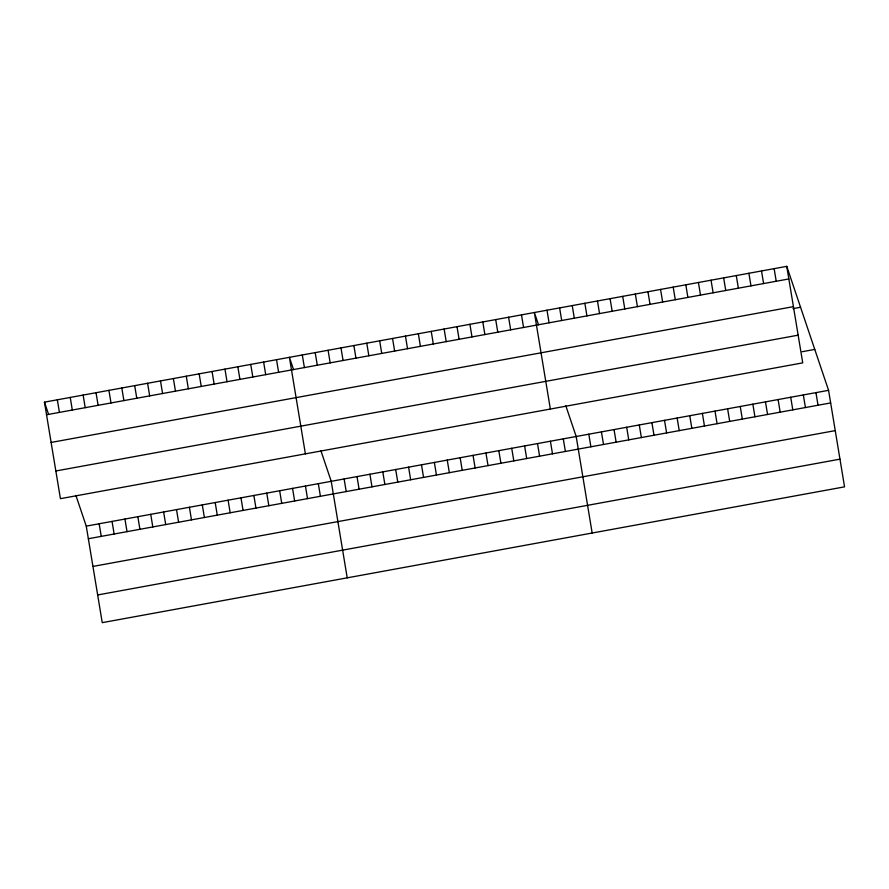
<?xml version="1.0" encoding="UTF-8"?>
<svg xmlns="http://www.w3.org/2000/svg" width="889" height="889" viewBox="0 0 889 889"><rect width="100%" height="100%" fill="white"/><g stroke="black" fill="none" stroke-linecap="round" stroke-linejoin="round"><path stroke-width="1.33" d="M786.754 266.344L802.734 362.868L60.43 498.673L44.45 402.15L786.754 266.344L828.57 390.327L844.55 486.85L102.246 622.656L86.266 526.132L75.909 495.44M46.539 414.752L788.843 278.946M51.118 442.444L793.433 306.638M792.988 308.639L800.556 307.261M55.84 470.981L798.155 335.175M802.156 351.722L814.769 349.41M86.266 526.132L828.57 390.327M88.355 538.734L830.659 402.928M92.934 566.426L835.238 430.62M97.657 594.963L839.961 459.157M538.512 324.785L534.367 312.517L550.358 409.04M565.837 405.817L576.183 436.499L592.163 533.022M293.548 369.602L289.414 357.334L305.394 453.857M320.873 450.634L331.23 481.316L347.21 577.839M44.45 402.15L48.595 414.418M815.946 392.638L818.036 405.24M803.334 394.938L805.423 407.551M774.141 268.656L776.219 281.257M790.71 397.25L792.799 409.851M761.517 270.956L763.607 283.558M778.097 399.561L780.175 412.163M748.894 273.267L750.983 285.869M765.473 401.872L767.563 414.474M736.281 275.579L738.37 288.18M752.85 404.173L754.939 416.785M723.657 277.89L725.746 290.492M740.237 406.484L742.326 419.086M711.044 280.191L713.122 292.792M727.613 408.796L729.702 421.397M698.421 282.502L700.51 295.104M715 411.107L717.079 423.709M685.808 284.813L687.886 297.415M702.377 413.407L704.466 426.02M673.184 287.125L675.273 299.726M689.764 415.719L691.842 428.32M660.56 289.425L662.649 302.027M677.14 418.03L679.229 430.632M647.948 291.736L650.037 304.338M664.516 420.341L666.606 432.943M635.324 294.048L637.413 306.649M651.904 422.642L653.993 435.254M622.711 296.359L624.789 308.961M639.28 424.953L641.369 437.555M610.087 298.66L612.177 311.261M626.667 427.265L628.745 439.866M597.464 300.971L599.553 313.573M614.043 429.576L616.133 442.177M584.851 303.282L586.94 315.884M601.42 431.887L603.509 444.489M572.227 305.594L574.316 318.195M588.807 434.188L590.896 446.789M559.614 307.894L561.692 320.496M546.991 310.205L549.08 322.807M563.293 438.855L565.382 451.456M550.402 441.222L552.491 453.823M521.476 314.873L523.565 327.474M537.512 443.578L539.59 456.179M508.586 317.229L510.675 329.83M524.61 445.934L526.699 458.535M495.695 319.596L497.784 332.197M511.72 448.289L513.809 460.891M482.805 321.951L484.883 334.553M498.829 450.656L500.918 463.258M469.903 324.307L471.992 336.909M485.939 453.012L488.028 465.614M457.013 326.663L459.102 339.276M473.048 455.368L475.126 467.97M444.122 329.03L446.211 341.632M460.146 457.724L462.236 470.325M431.232 331.386L433.321 343.987M447.256 460.091L449.345 472.692M418.341 333.742L420.419 346.343M434.365 462.447L436.455 475.048M405.451 336.098L407.529 348.71M421.475 464.803L423.564 477.404M392.549 338.465L394.638 351.066M408.584 467.158L410.662 479.76M379.659 340.82L381.748 353.422M395.683 469.525L397.772 482.127M366.768 343.176L368.857 355.778M382.792 471.881L384.881 484.483M353.878 345.532L355.956 358.145M369.902 474.237L371.991 486.839M340.987 347.899L343.065 360.501M357.011 476.593L359.1 489.194M328.085 350.255L330.175 362.856M344.121 478.96L346.199 491.561M315.195 352.611L317.284 365.212M302.304 354.978L304.394 367.579M318.329 483.672L320.418 496.273M305.438 486.027L307.527 498.64M276.523 359.689L278.601 372.291M292.548 488.394L294.637 500.996M263.622 362.045L265.711 374.647M279.657 490.75L281.735 503.352M250.731 364.412L252.82 377.014M266.767 493.106L268.845 505.708M237.841 366.768L239.93 379.37M253.865 495.462L255.954 508.075M224.95 369.124L227.039 381.725M240.975 497.829L243.064 510.43M212.06 371.48L214.138 384.081M228.084 500.185L230.173 512.786M199.158 373.847L201.247 386.448M215.194 502.541L217.272 515.142M186.268 376.203L188.357 388.804M202.303 504.896L204.381 517.509M173.377 378.558L175.466 391.16M189.401 507.263L191.491 519.865M160.487 380.914L162.576 393.516M176.511 509.619L178.6 522.221M147.596 383.281L149.674 395.883M163.62 511.975L165.71 524.577M134.695 385.637L136.784 398.239M150.73 514.342L152.808 526.944M121.804 387.993L123.893 400.595M137.839 516.698L139.917 529.299M108.914 390.349L111.003 402.95M124.938 519.054L127.027 531.655M96.023 392.716L98.112 405.317M112.047 521.41L114.136 534.011M83.133 395.072L85.211 407.673M99.157 523.777L101.246 536.378M70.231 397.427L72.32 410.029M57.341 399.783L59.43 412.396"/></g></svg>
